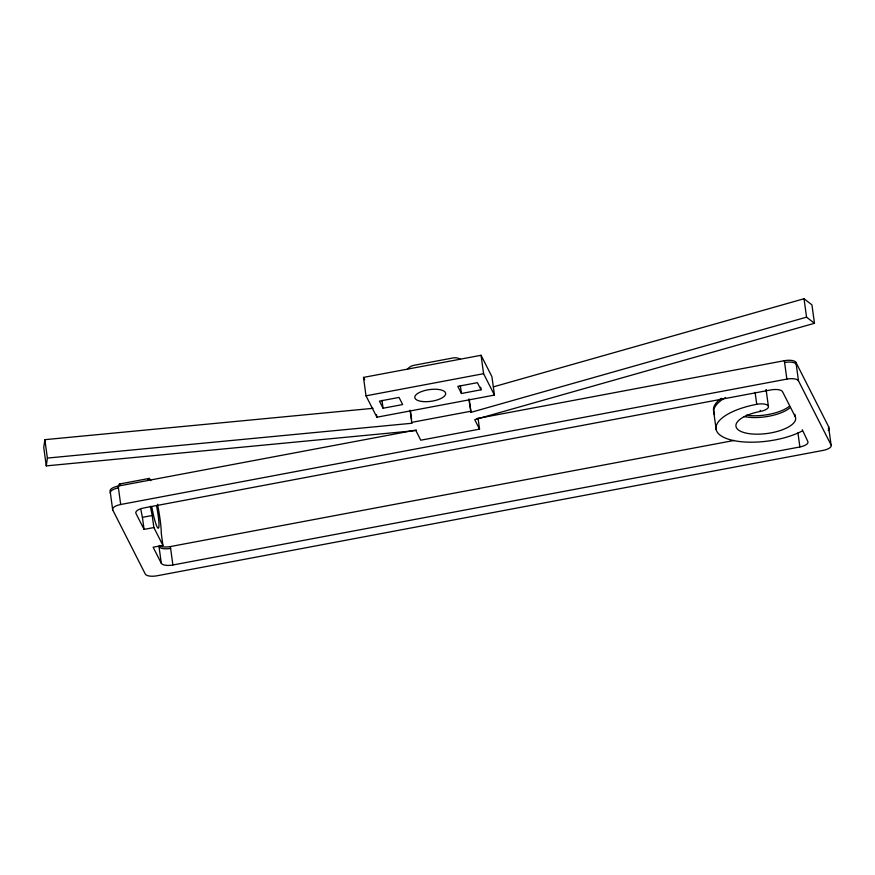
<?xml version="1.0" encoding="UTF-8"?>
<svg xmlns="http://www.w3.org/2000/svg" width="875" height="875" viewBox="0 0 875 875"><rect width="100%" height="100%" fill="white"/><g stroke="black" fill="none" stroke-linecap="round" stroke-linejoin="round"><path stroke-width="1.31" d="M373.013 408.33L44.855 439.666L43.75 447.464L46.277 465.883L415.877 430.577L420.766 440.202L479.544 429.144L478.067 418.305M46.277 465.883L47.381 458.073L44.855 439.666M493.391 386.859L804.027 298.747L811.945 304.872L814.461 323.291L474.731 419.65L479.544 429.144M468.825 399.131L471.012 412.333L806.553 317.166L814.461 323.291M363.497 377.409L481.053 355.283L491.925 376.677L494.452 395.084L376.884 417.211L366.012 395.828L363.497 377.409L364.7 379.794M366.012 395.828L483.58 373.691L494.452 395.084M383.064 408.242L402.653 404.556L399.033 397.425L379.433 401.111L383.064 408.242L381.981 400.345M481.031 389.802L477.4 382.67L457.811 386.356L461.431 393.488L481.031 389.802L480.67 387.166M410.047 410.189L411.709 422.373L470.488 411.316M119.689 483.984L149.078 478.45M476.777 418.589L784.35 360.697A10.041 3.806 -7.8 0 1 795.955 362.414L828.559 426.584L831.086 445.003A10.041 3.806 -7.8 0 1 823.102 450.406L156.92 575.805A10.041 3.806 -7.8 0 1 145.305 574.077L112.7 509.906L110.184 491.498A10.041 3.806 -7.8 0 1 118.169 486.084L416.336 429.964M112.7 509.906A10.041 3.806 -7.8 0 1 120.695 504.503L786.866 379.105A10.041 3.806 -7.8 0 1 798.481 380.822L831.086 445.003M802.277 429.712L807.866 441.558A10.041 3.806 -7.8 0 1 799.881 446.961L172.889 564.987A10.041 3.806 -7.8 0 1 161.284 563.259L153.125 547.214L162.925 545.377L153.869 527.548L144.069 529.397L142.417 517.344L152.217 515.495A30.538 3.686 79.3 0 1 150.413 506.275M159.25 545.464A10.041 3.806 -7.8 0 0 170.362 546.569L734.256 440.431M47.381 458.073L412.147 423.237L411.709 422.373M766.139 389.878L768.348 406.033A10.041 3.806 -7.8 0 1 760.364 411.436A30.122 11.43 -7.8 0 0 736.411 427.667A30.122 11.43 -7.8 0 0 771.236 432.83A30.122 11.43 -7.8 0 0 795.189 416.598L782.513 391.639A10.041 3.806 -7.8 0 0 770.897 389.922L143.905 507.938A10.041 3.806 -7.8 0 0 135.92 513.352L144.069 529.397M713.759 412.234L716.198 429.712M804.027 298.747L806.553 317.166M795.955 362.414L798.481 380.822M797.945 432.819L799.881 446.961M794.872 414.302L794.948 414.87M795.025 415.45L795.189 416.598M784.35 360.697L786.866 379.105M760.211 410.288L760.364 411.436M755.103 392.328L756.744 404.305A50.214 19.053 -7.8 0 0 722.192 436.516A50.214 19.053 -7.8 0 0 802.43 430.861M481.053 355.283L483.58 373.691M469.208 399.186L471.012 412.333M460.348 385.602L461.431 393.488M410.528 411.403L411.611 419.3M376.523 414.586L376.884 417.211M170.362 546.569L172.889 564.987M162.925 545.377L161.273 533.323A30.538 3.686 79.3 0 0 157.5 504.284M161.284 563.259L159.009 546.645A10.041 3.806 -7.8 0 0 170.614 548.373M152.217 515.495L153.869 527.548M118.169 486.084L120.695 504.503M407.378 369.305A10.041 9.209 -26.9 0 1 413.941 365.302L453.13 357.93A10.041 9.209 -26.9 0 1 460.425 359.319M756.744 404.305A10.041 3.806 -7.8 0 1 768.348 406.033M789.764 407.969A30.122 11.43 -7.8 0 1 744.133 416.555M714.536 414.739A50.214 19.053 -7.8 0 1 725.616 397.491M789.523 406.164A30.122 11.43 -7.8 0 1 746.331 415.198M714.295 412.945A50.214 19.053 -7.8 0 1 721.284 398.3M828.559 426.584A10.041 3.806 -7.8 0 1 828.297 428.433M828.811 428.389A10.041 3.806 -7.8 0 1 828.198 430.642M784.591 362.491A10.041 3.806 -7.8 0 1 796.206 364.208M766.194 389.747A10.041 3.806 -7.8 0 1 766.052 390.852M110.425 493.292A10.041 3.806 -7.8 0 1 118.409 487.889M142.417 517.344A30.538 3.686 79.3 0 1 140.908 509.709M148.006 480.528A30.538 3.686 79.3 0 1 150.828 480.67M118.508 487.331A30.538 3.686 79.3 0 1 120.487 484.597M156.625 506.341A20.081 2.428 79.3 0 1 158.244 528.205A20.081 2.428 79.3 0 1 151.769 506.68M422.505 401.516A15.564 5.906 -7.8 0 0 445.67 393.652A15.564 5.906 -7.8 0 0 422.516 391.202A15.564 5.906 -7.8 0 0 422.505 401.516"/></g></svg>
